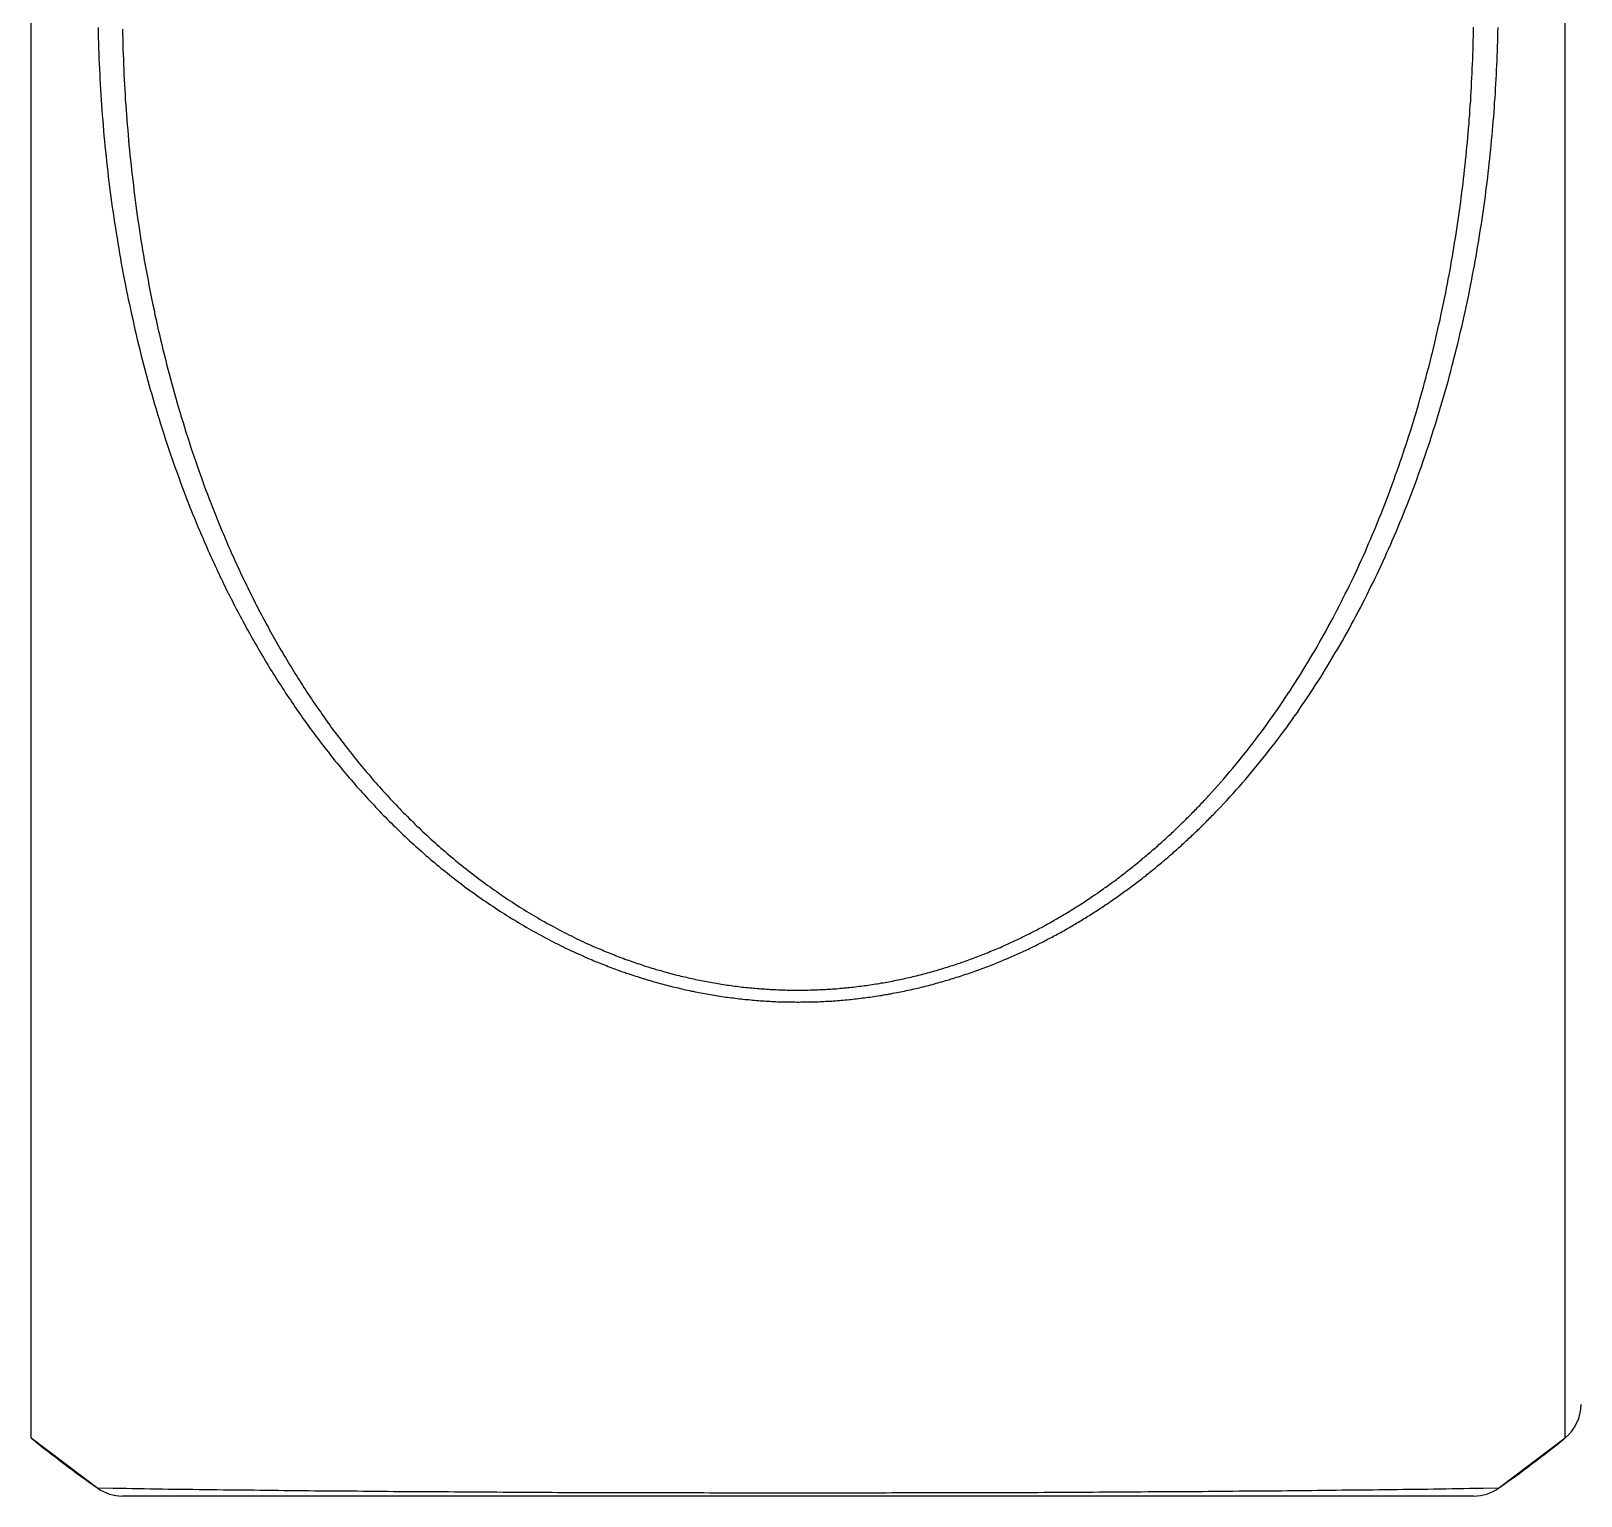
# Model space of a CAD drawing. Header units: millimetres. Extents: x 0 to 3800, y -67 to 2530.
# Drawn here: x 3326.2 to 3337.38, y 945.58 to 956.15 of the extents above; entities that cross this region are included whole.
import ezdxf

# ---------------------------------------------------------------- set-up
doc = ezdxf.new("R2010")
doc.units = ezdxf.units.MM
doc.layers.add('내부선 및 부속', color=4, linetype='Continuous')

msp = doc.modelspace()

# ---------------------------------------------------------------- linework, layer by layer
at = {"layer": '내부선 및 부속', "linetype": 'Continuous'}
for p, q in [((3326.202, 946.003), (3326.202, 988.28)), ((3337.266, 946.003), (3337.266, 988.28)), ((3326.202, 946.003), (3326.683, 945.64)), ((3336.784, 945.64), (3337.266, 946.003)), ((3326.793, 945.638), (3326.683, 945.64)), ((3326.844, 945.637), (3326.793, 945.638)), ((3336.607, 945.584), (3326.86, 945.584)), ((3336.675, 945.638), (3336.623, 945.637)), ((3336.784, 945.64), (3336.675, 945.638))]:
    msp.add_line(p, q, dxfattribs=at)
at = {"layer": '내부선 및 부속', "linetype": 'Continuous', "flags": 128}
for points in [[(3326.685, 956.172), (3326.686, 956.135), (3326.687, 956.097), (3326.688, 956.06), (3326.689, 956.023), (3326.69, 955.986), (3326.692, 955.949), (3326.693, 955.912), (3326.695, 955.874), (3326.697, 955.837), (3326.699, 955.8), (3326.701, 955.763), (3326.703, 955.726), (3326.705, 955.689), (3326.708, 955.652), (3326.71, 955.615), (3326.71, 955.615), (3326.713, 955.578), (3326.716, 955.54), (3326.719, 955.503), (3326.722, 955.466), (3326.725, 955.429), (3326.728, 955.392), (3326.732, 955.355), (3326.735, 955.318), (3326.739, 955.281), (3326.743, 955.244), (3326.747, 955.207), (3326.751, 955.17), (3326.755, 955.133), (3326.759, 955.096), (3326.764, 955.059), (3326.769, 955.022), (3326.773, 954.985), (3326.778, 954.949), (3326.783, 954.912), (3326.788, 954.875), (3326.794, 954.838), (3326.799, 954.801), (3326.804, 954.764), (3326.81, 954.727), (3326.816, 954.691), (3326.822, 954.654), (3326.828, 954.617), (3326.834, 954.58), (3326.84, 954.544), (3326.847, 954.507), (3326.853, 954.47), (3326.86, 954.434), (3326.867, 954.397), (3326.874, 954.36), (3326.881, 954.324), (3326.888, 954.287), (3326.896, 954.251), (3326.903, 954.214), (3326.911, 954.178), (3326.919, 954.141), (3326.926, 954.105), (3326.935, 954.069), (3326.943, 954.032), (3326.951, 953.996), (3326.96, 953.96), (3326.968, 953.924), (3326.977, 953.887), (3326.986, 953.851), (3326.995, 953.815), (3327.004, 953.779), (3327.013, 953.743), (3327.023, 953.707), (3327.032, 953.671), (3327.042, 953.635), (3327.052, 953.599), (3327.062, 953.563), (3327.072, 953.528), (3327.082, 953.492), (3327.093, 953.456), (3327.104, 953.421), (3327.114, 953.385), (3327.125, 953.349), (3327.136, 953.314), (3327.147, 953.278), (3327.159, 953.243), (3327.17, 953.208), (3327.182, 953.172), (3327.194, 953.137), (3327.205, 953.102), (3327.218, 953.067), (3327.23, 953.032), (3327.242, 952.997), (3327.255, 952.962), (3327.267, 952.927), (3327.28, 952.892), (3327.293, 952.857), (3327.306, 952.822), (3327.319, 952.788), (3327.333, 952.753), (3327.333, 952.753)], [(3326.862, 956.161), (3326.862, 956.124), (3326.863, 956.088), (3326.864, 956.052), (3326.865, 956.015), (3326.866, 955.979), (3326.868, 955.942), (3326.869, 955.906), (3326.871, 955.87), (3326.872, 955.833), (3326.874, 955.797), (3326.876, 955.761), (3326.878, 955.724), (3326.88, 955.688), (3326.882, 955.652), (3326.885, 955.615), (3326.887, 955.579), (3326.887, 955.579), (3326.89, 955.543), (3326.893, 955.506), (3326.896, 955.47), (3326.899, 955.434), (3326.902, 955.397), (3326.905, 955.361), (3326.908, 955.325), (3326.912, 955.289), (3326.915, 955.252), (3326.919, 955.216), (3326.923, 955.18), (3326.927, 955.144), (3326.931, 955.107), (3326.935, 955.071), (3326.94, 955.035), (3326.944, 954.999), (3326.949, 954.963), (3326.953, 954.927), (3326.958, 954.89), (3326.963, 954.854), (3326.968, 954.818), (3326.973, 954.782), (3326.979, 954.746), (3326.984, 954.71), (3326.99, 954.674), (3326.995, 954.638), (3327.001, 954.602), (3327.007, 954.566), (3327.013, 954.53), (3327.019, 954.494), (3327.026, 954.458), (3327.032, 954.422), (3327.039, 954.386), (3327.046, 954.35), (3327.052, 954.315), (3327.059, 954.279), (3327.066, 954.243), (3327.074, 954.207), (3327.081, 954.172), (3327.089, 954.136), (3327.096, 954.1), (3327.104, 954.065), (3327.112, 954.029), (3327.12, 953.993), (3327.128, 953.958), (3327.136, 953.922), (3327.145, 953.887), (3327.153, 953.851), (3327.162, 953.816), (3327.171, 953.781), (3327.18, 953.745), (3327.189, 953.71), (3327.198, 953.675), (3327.207, 953.64), (3327.217, 953.604), (3327.226, 953.569), (3327.236, 953.534), (3327.246, 953.499), (3327.256, 953.464), (3327.266, 953.429), (3327.277, 953.394), (3327.287, 953.359), (3327.298, 953.324), (3327.309, 953.29), (3327.319, 953.255), (3327.331, 953.22), (3327.342, 953.186), (3327.353, 953.151), (3327.364, 953.116), (3327.376, 953.082), (3327.388, 953.048), (3327.4, 953.013), (3327.412, 952.979), (3327.424, 952.945), (3327.436, 952.91), (3327.449, 952.876), (3327.461, 952.842), (3327.474, 952.808), (3327.487, 952.774), (3327.487, 952.774)], [(3334.694, 950.632), (3334.716, 950.657), (3334.738, 950.682), (3334.761, 950.706), (3334.783, 950.731), (3334.804, 950.756), (3334.826, 950.782), (3334.848, 950.807), (3334.869, 950.832), (3334.89, 950.858), (3334.911, 950.884), (3334.932, 950.91), (3334.953, 950.936), (3334.974, 950.962), (3334.994, 950.988), (3335.015, 951.014), (3335.035, 951.041), (3335.055, 951.067), (3335.075, 951.094), (3335.095, 951.121), (3335.114, 951.148), (3335.134, 951.175), (3335.153, 951.202), (3335.172, 951.229), (3335.191, 951.256), (3335.21, 951.284), (3335.229, 951.312), (3335.247, 951.339), (3335.266, 951.367), (3335.284, 951.395), (3335.302, 951.423), (3335.32, 951.451), (3335.338, 951.479), (3335.356, 951.507), (3335.373, 951.536), (3335.391, 951.564), (3335.408, 951.592), (3335.425, 951.621), (3335.442, 951.65), (3335.459, 951.678), (3335.476, 951.707), (3335.492, 951.736), (3335.509, 951.765), (3335.525, 951.794), (3335.541, 951.823), (3335.557, 951.853), (3335.573, 951.882), (3335.589, 951.911), (3335.604, 951.941), (3335.62, 951.97), (3335.635, 952), (3335.65, 952.029), (3335.665, 952.059), (3335.68, 952.089), (3335.695, 952.119), (3335.71, 952.148), (3335.724, 952.178), (3335.738, 952.208), (3335.753, 952.239), (3335.767, 952.269), (3335.781, 952.299), (3335.794, 952.329), (3335.808, 952.359), (3335.822, 952.39), (3335.835, 952.42), (3335.848, 952.451), (3335.861, 952.481), (3335.874, 952.512), (3335.887, 952.543), (3335.9, 952.573), (3335.913, 952.604), (3335.925, 952.635), (3335.938, 952.666), (3335.95, 952.697), (3335.962, 952.728), (3335.974, 952.759), (3335.986, 952.79), (3335.998, 952.821), (3336.009, 952.852), (3336.021, 952.883), (3336.032, 952.915), (3336.043, 952.946), (3336.054, 952.977), (3336.065, 953.009), (3336.076, 953.04), (3336.087, 953.072), (3336.098, 953.103), (3336.108, 953.135), (3336.119, 953.166), (3336.129, 953.198), (3336.139, 953.229), (3336.149, 953.261), (3336.159, 953.293), (3336.169, 953.325), (3336.179, 953.357), (3336.188, 953.388), (3336.198, 953.42), (3336.207, 953.452), (3336.216, 953.484), (3336.225, 953.516), (3336.234, 953.548), (3336.234, 953.548), (3336.243, 953.58), (3336.252, 953.612), (3336.26, 953.644), (3336.269, 953.677), (3336.277, 953.709), (3336.286, 953.741), (3336.294, 953.773), (3336.302, 953.805), (3336.31, 953.838), (3336.318, 953.87), (3336.326, 953.902), (3336.333, 953.935), (3336.341, 953.967), (3336.348, 954), (3336.355, 954.032), (3336.363, 954.064), (3336.37, 954.097), (3336.377, 954.129), (3336.384, 954.162), (3336.39, 954.195), (3336.397, 954.227), (3336.404, 954.26), (3336.41, 954.292), (3336.416, 954.325), (3336.422, 954.358), (3336.429, 954.39), (3336.435, 954.423), (3336.44, 954.456), (3336.446, 954.489), (3336.452, 954.521), (3336.458, 954.554), (3336.463, 954.587), (3336.468, 954.62), (3336.474, 954.653), (3336.479, 954.685), (3336.484, 954.718), (3336.489, 954.751), (3336.494, 954.784), (3336.498, 954.817), (3336.503, 954.85), (3336.508, 954.883), (3336.512, 954.916), (3336.516, 954.949), (3336.521, 954.982), (3336.525, 955.015), (3336.529, 955.048), (3336.533, 955.081), (3336.536, 955.114), (3336.54, 955.147), (3336.544, 955.18), (3336.547, 955.213), (3336.551, 955.246), (3336.554, 955.279), (3336.557, 955.312), (3336.56, 955.345), (3336.563, 955.378), (3336.566, 955.412), (3336.569, 955.445), (3336.572, 955.478), (3336.574, 955.511), (3336.577, 955.544), (3336.579, 955.577), (3336.581, 955.61), (3336.584, 955.644), (3336.586, 955.677), (3336.588, 955.71), (3336.59, 955.743), (3336.591, 955.776), (3336.593, 955.81), (3336.595, 955.843), (3336.596, 955.876), (3336.598, 955.909), (3336.599, 955.943), (3336.6, 955.976), (3336.601, 956.009), (3336.602, 956.042), (3336.603, 956.076), (3336.604, 956.109), (3336.605, 956.142), (3336.605, 956.175)], [(3334.779, 950.55), (3334.802, 950.575), (3334.825, 950.6), (3334.848, 950.625), (3334.871, 950.65), (3334.893, 950.675), (3334.916, 950.7), (3334.938, 950.726), (3334.96, 950.751), (3334.982, 950.777), (3335.004, 950.803), (3335.026, 950.829), (3335.047, 950.855), (3335.069, 950.882), (3335.09, 950.908), (3335.111, 950.935), (3335.132, 950.961), (3335.153, 950.988), (3335.174, 951.015), (3335.194, 951.042), (3335.215, 951.069), (3335.235, 951.096), (3335.255, 951.124), (3335.275, 951.151), (3335.295, 951.179), (3335.314, 951.206), (3335.334, 951.234), (3335.353, 951.262), (3335.372, 951.29), (3335.391, 951.318), (3335.41, 951.346), (3335.429, 951.375), (3335.448, 951.403), (3335.466, 951.432), (3335.484, 951.46), (3335.503, 951.489), (3335.521, 951.518), (3335.538, 951.547), (3335.556, 951.576), (3335.574, 951.605), (3335.591, 951.634), (3335.608, 951.663), (3335.626, 951.692), (3335.643, 951.722), (3335.659, 951.751), (3335.676, 951.781), (3335.693, 951.81), (3335.709, 951.84), (3335.725, 951.87), (3335.741, 951.899), (3335.757, 951.929), (3335.773, 951.959), (3335.789, 951.989), (3335.805, 952.019), (3335.82, 952.05), (3335.835, 952.08), (3335.85, 952.11), (3335.865, 952.141), (3335.88, 952.171), (3335.895, 952.201), (3335.91, 952.232), (3335.924, 952.263), (3335.938, 952.293), (3335.953, 952.324), (3335.967, 952.355), (3335.98, 952.386), (3335.994, 952.417), (3336.008, 952.448), (3336.021, 952.479), (3336.035, 952.51), (3336.048, 952.541), (3336.061, 952.573), (3336.074, 952.604), (3336.087, 952.635), (3336.1, 952.667), (3336.112, 952.698), (3336.125, 952.73), (3336.137, 952.761), (3336.149, 952.793), (3336.161, 952.824), (3336.173, 952.856), (3336.185, 952.888), (3336.197, 952.92), (3336.208, 952.951), (3336.22, 952.983), (3336.231, 953.015), (3336.242, 953.047), (3336.253, 953.079), (3336.264, 953.111), (3336.275, 953.143), (3336.286, 953.176), (3336.296, 953.208), (3336.307, 953.24), (3336.317, 953.272), (3336.327, 953.305), (3336.338, 953.337), (3336.348, 953.369), (3336.357, 953.402), (3336.367, 953.434), (3336.377, 953.467), (3336.386, 953.499), (3336.386, 953.499), (3336.396, 953.532), (3336.405, 953.564), (3336.414, 953.597), (3336.423, 953.63), (3336.432, 953.662), (3336.441, 953.695), (3336.449, 953.728), (3336.458, 953.761), (3336.466, 953.793), (3336.475, 953.826), (3336.483, 953.859), (3336.491, 953.892), (3336.499, 953.925), (3336.507, 953.958), (3336.514, 953.991), (3336.522, 954.024), (3336.529, 954.057), (3336.537, 954.09), (3336.544, 954.123), (3336.551, 954.156), (3336.558, 954.189), (3336.565, 954.222), (3336.572, 954.256), (3336.579, 954.289), (3336.585, 954.322), (3336.592, 954.355), (3336.598, 954.389), (3336.604, 954.422), (3336.611, 954.455), (3336.617, 954.488), (3336.623, 954.522), (3336.628, 954.555), (3336.634, 954.589), (3336.64, 954.622), (3336.645, 954.655), (3336.651, 954.689), (3336.656, 954.722), (3336.661, 954.756), (3336.666, 954.789), (3336.671, 954.823), (3336.676, 954.856), (3336.681, 954.89), (3336.685, 954.923), (3336.69, 954.957), (3336.694, 954.991), (3336.698, 955.024), (3336.703, 955.058), (3336.707, 955.091), (3336.711, 955.125), (3336.714, 955.159), (3336.718, 955.192), (3336.722, 955.226), (3336.725, 955.26), (3336.729, 955.293), (3336.732, 955.327), (3336.735, 955.361), (3336.739, 955.394), (3336.742, 955.428), (3336.745, 955.462), (3336.747, 955.496), (3336.75, 955.529), (3336.753, 955.563), (3336.755, 955.597), (3336.757, 955.631), (3336.76, 955.665), (3336.762, 955.698), (3336.764, 955.732), (3336.766, 955.766), (3336.768, 955.8), (3336.77, 955.834), (3336.771, 955.868), (3336.773, 955.901), (3336.774, 955.935), (3336.776, 955.969), (3336.777, 956.003), (3336.778, 956.037), (3336.779, 956.071), (3336.78, 956.105), (3336.781, 956.138), (3336.782, 956.172)], [(3327.333, 952.753), (3327.34, 952.734), (3327.348, 952.715), (3327.355, 952.697), (3327.362, 952.678), (3327.37, 952.659), (3327.378, 952.641), (3327.385, 952.622), (3327.393, 952.603), (3327.401, 952.585), (3327.408, 952.566), (3327.416, 952.548), (3327.424, 952.529), (3327.432, 952.511), (3327.44, 952.492), (3327.448, 952.474), (3327.456, 952.455), (3327.464, 952.437), (3327.472, 952.418), (3327.48, 952.4), (3327.488, 952.381), (3327.497, 952.363), (3327.505, 952.345), (3327.513, 952.326), (3327.522, 952.308), (3327.53, 952.29), (3327.539, 952.271), (3327.547, 952.253), (3327.556, 952.235), (3327.564, 952.217), (3327.573, 952.199), (3327.582, 952.18), (3327.591, 952.162), (3327.6, 952.144), (3327.608, 952.126), (3327.617, 952.108), (3327.626, 952.09), (3327.635, 952.072), (3327.645, 952.054), (3327.654, 952.036), (3327.663, 952.018), (3327.672, 952), (3327.681, 951.982), (3327.691, 951.965), (3327.7, 951.947), (3327.71, 951.929), (3327.719, 951.911), (3327.729, 951.893), (3327.738, 951.876), (3327.748, 951.858), (3327.757, 951.84), (3327.767, 951.823), (3327.777, 951.805), (3327.787, 951.787), (3327.797, 951.77), (3327.807, 951.752), (3327.817, 951.735), (3327.827, 951.717), (3327.837, 951.7), (3327.847, 951.682), (3327.857, 951.665), (3327.867, 951.648), (3327.878, 951.63), (3327.888, 951.613), (3327.898, 951.596), (3327.909, 951.578), (3327.919, 951.561), (3327.93, 951.544), (3327.94, 951.527), (3327.951, 951.51), (3327.962, 951.493), (3327.972, 951.476), (3327.983, 951.459), (3327.994, 951.442), (3328.005, 951.425), (3328.016, 951.408), (3328.027, 951.391), (3328.038, 951.374), (3328.049, 951.357), (3328.06, 951.34), (3328.072, 951.324), (3328.083, 951.307), (3328.094, 951.29), (3328.105, 951.274), (3328.117, 951.257), (3328.128, 951.24), (3328.14, 951.224), (3328.152, 951.207), (3328.163, 951.191), (3328.175, 951.175), (3328.187, 951.158), (3328.198, 951.142), (3328.21, 951.126), (3328.222, 951.109), (3328.234, 951.093), (3328.246, 951.077), (3328.258, 951.061), (3328.27, 951.045), (3328.282, 951.029), (3328.295, 951.013), (3328.307, 950.997), (3328.307, 950.997), (3328.319, 950.981), (3328.332, 950.965), (3328.344, 950.949), (3328.357, 950.933), (3328.369, 950.917), (3328.382, 950.901), (3328.394, 950.886), (3328.407, 950.87), (3328.42, 950.855), (3328.433, 950.839), (3328.445, 950.823), (3328.458, 950.808), (3328.471, 950.793), (3328.484, 950.777), (3328.497, 950.762), (3328.511, 950.747), (3328.524, 950.731), (3328.537, 950.716), (3328.55, 950.701), (3328.564, 950.686), (3328.577, 950.671), (3328.591, 950.656), (3328.604, 950.641), (3328.618, 950.626), (3328.631, 950.611), (3328.645, 950.596), (3328.659, 950.581), (3328.673, 950.567), (3328.686, 950.552), (3328.7, 950.537), (3328.714, 950.523), (3328.728, 950.508), (3328.742, 950.494), (3328.756, 950.48), (3328.771, 950.465), (3328.785, 950.451), (3328.799, 950.437), (3328.813, 950.422), (3328.828, 950.408), (3328.842, 950.394), (3328.857, 950.38), (3328.871, 950.366), (3328.886, 950.352), (3328.901, 950.339), (3328.915, 950.325), (3328.93, 950.311), (3328.945, 950.297), (3328.96, 950.284), (3328.975, 950.27), (3328.99, 950.257), (3329.005, 950.243), (3329.02, 950.23), (3329.035, 950.217), (3329.05, 950.203), (3329.065, 950.19), (3329.081, 950.177), (3329.096, 950.164), (3329.112, 950.151), (3329.127, 950.138), (3329.143, 950.125), (3329.158, 950.112), (3329.174, 950.099), (3329.19, 950.087), (3329.205, 950.074), (3329.221, 950.062), (3329.237, 950.049), (3329.253, 950.037), (3329.269, 950.024), (3329.285, 950.012), (3329.301, 950), (3329.317, 949.988), (3329.333, 949.975), (3329.35, 949.963), (3329.366, 949.951), (3329.382, 949.94), (3329.399, 949.928), (3329.415, 949.916), (3329.432, 949.904), (3329.448, 949.893), (3329.465, 949.881), (3329.481, 949.87), (3329.498, 949.858), (3329.515, 949.847), (3329.532, 949.836), (3329.548, 949.825), (3329.565, 949.813), (3329.582, 949.802), (3329.599, 949.792), (3329.616, 949.781), (3329.633, 949.77), (3329.651, 949.759), (3329.668, 949.749), (3329.685, 949.738), (3329.702, 949.728), (3329.72, 949.717), (3329.737, 949.707), (3329.754, 949.697), (3329.772, 949.686), (3329.789, 949.676), (3329.807, 949.666), (3329.807, 949.666), (3329.824, 949.656), (3329.842, 949.647), (3329.86, 949.637), (3329.878, 949.627), (3329.895, 949.618), (3329.913, 949.608), (3329.931, 949.599), (3329.949, 949.589), (3329.967, 949.58), (3329.985, 949.571), (3330.003, 949.562), (3330.021, 949.553), (3330.039, 949.544), (3330.057, 949.535), (3330.075, 949.527), (3330.093, 949.518), (3330.112, 949.51), (3330.13, 949.501), (3330.148, 949.493), (3330.167, 949.485), (3330.185, 949.476), (3330.204, 949.468), (3330.222, 949.46), (3330.222, 949.46)], [(3327.487, 952.774), (3327.494, 952.756), (3327.501, 952.738), (3327.508, 952.719), (3327.515, 952.701), (3327.522, 952.683), (3327.53, 952.665), (3327.537, 952.647), (3327.544, 952.628), (3327.552, 952.61), (3327.559, 952.592), (3327.566, 952.574), (3327.574, 952.556), (3327.581, 952.538), (3327.589, 952.52), (3327.597, 952.502), (3327.604, 952.484), (3327.612, 952.466), (3327.62, 952.448), (3327.627, 952.43), (3327.635, 952.412), (3327.643, 952.394), (3327.651, 952.376), (3327.659, 952.359), (3327.667, 952.341), (3327.675, 952.323), (3327.683, 952.305), (3327.691, 952.287), (3327.7, 952.27), (3327.708, 952.252), (3327.716, 952.234), (3327.725, 952.217), (3327.733, 952.199), (3327.741, 952.181), (3327.75, 952.164), (3327.758, 952.146), (3327.767, 952.128), (3327.776, 952.111), (3327.784, 952.093), (3327.793, 952.076), (3327.802, 952.058), (3327.811, 952.041), (3327.819, 952.023), (3327.828, 952.006), (3327.837, 951.989), (3327.846, 951.971), (3327.855, 951.954), (3327.864, 951.937), (3327.874, 951.919), (3327.883, 951.902), (3327.892, 951.885), (3327.901, 951.868), (3327.911, 951.85), (3327.92, 951.833), (3327.929, 951.816), (3327.939, 951.799), (3327.948, 951.782), (3327.958, 951.765), (3327.968, 951.748), (3327.977, 951.731), (3327.987, 951.714), (3327.997, 951.697), (3328.007, 951.68), (3328.017, 951.663), (3328.026, 951.646), (3328.036, 951.629), (3328.046, 951.612), (3328.056, 951.596), (3328.067, 951.579), (3328.077, 951.562), (3328.087, 951.546), (3328.097, 951.529), (3328.108, 951.512), (3328.118, 951.496), (3328.128, 951.479), (3328.139, 951.463), (3328.149, 951.446), (3328.16, 951.43), (3328.17, 951.413), (3328.181, 951.397), (3328.192, 951.38), (3328.203, 951.364), (3328.213, 951.348), (3328.224, 951.331), (3328.235, 951.315), (3328.246, 951.299), (3328.257, 951.283), (3328.268, 951.267), (3328.279, 951.251), (3328.291, 951.235), (3328.302, 951.219), (3328.313, 951.203), (3328.324, 951.187), (3328.336, 951.171), (3328.347, 951.155), (3328.359, 951.139), (3328.37, 951.123), (3328.382, 951.107), (3328.393, 951.092), (3328.405, 951.076), (3328.417, 951.06), (3328.417, 951.06), (3328.429, 951.045), (3328.44, 951.029), (3328.452, 951.014), (3328.464, 950.998), (3328.476, 950.983), (3328.488, 950.967), (3328.5, 950.952), (3328.513, 950.937), (3328.525, 950.921), (3328.537, 950.906), (3328.549, 950.891), (3328.562, 950.876), (3328.574, 950.861), (3328.587, 950.845), (3328.599, 950.83), (3328.612, 950.815), (3328.624, 950.8), (3328.637, 950.786), (3328.65, 950.771), (3328.663, 950.756), (3328.675, 950.741), (3328.688, 950.726), (3328.701, 950.712), (3328.714, 950.697), (3328.727, 950.683), (3328.74, 950.668), (3328.754, 950.654), (3328.767, 950.639), (3328.78, 950.625), (3328.793, 950.61), (3328.807, 950.596), (3328.82, 950.582), (3328.834, 950.568), (3328.847, 950.553), (3328.861, 950.539), (3328.874, 950.525), (3328.888, 950.511), (3328.902, 950.497), (3328.916, 950.484), (3328.929, 950.47), (3328.943, 950.456), (3328.957, 950.442), (3328.971, 950.429), (3328.985, 950.415), (3329, 950.401), (3329.014, 950.388), (3329.028, 950.374), (3329.042, 950.361), (3329.057, 950.348), (3329.071, 950.334), (3329.085, 950.321), (3329.1, 950.308), (3329.114, 950.295), (3329.129, 950.282), (3329.144, 950.269), (3329.158, 950.256), (3329.173, 950.243), (3329.188, 950.23), (3329.203, 950.217), (3329.218, 950.205), (3329.233, 950.192), (3329.248, 950.18), (3329.263, 950.167), (3329.278, 950.155), (3329.293, 950.142), (3329.308, 950.13), (3329.324, 950.118), (3329.339, 950.105), (3329.355, 950.093), (3329.37, 950.081), (3329.386, 950.069), (3329.401, 950.057), (3329.417, 950.045), (3329.432, 950.034), (3329.448, 950.022), (3329.464, 950.01), (3329.48, 949.999), (3329.496, 949.987), (3329.512, 949.976), (3329.527, 949.964), (3329.544, 949.953), (3329.56, 949.942), (3329.576, 949.93), (3329.592, 949.919), (3329.608, 949.908), (3329.624, 949.897), (3329.641, 949.886), (3329.657, 949.876), (3329.674, 949.865), (3329.69, 949.854), (3329.706, 949.844), (3329.723, 949.833), (3329.74, 949.823), (3329.756, 949.812), (3329.773, 949.802), (3329.79, 949.792), (3329.807, 949.782), (3329.823, 949.772), (3329.84, 949.762), (3329.857, 949.752), (3329.857, 949.752), (3329.874, 949.742), (3329.891, 949.732), (3329.908, 949.723), (3329.925, 949.713), (3329.942, 949.704), (3329.96, 949.694), (3329.977, 949.685), (3329.994, 949.676), (3330.011, 949.666), (3330.029, 949.657), (3330.046, 949.648), (3330.064, 949.64), (3330.081, 949.631), (3330.099, 949.622), (3330.116, 949.613), (3330.134, 949.605), (3330.151, 949.596), (3330.169, 949.588), (3330.187, 949.58), (3330.204, 949.571), (3330.222, 949.563), (3330.24, 949.555), (3330.258, 949.547), (3330.258, 949.547)], [(3333.205, 949.546), (3333.216, 949.55), (3333.226, 949.555), (3333.237, 949.56), (3333.248, 949.565), (3333.258, 949.57), (3333.269, 949.574), (3333.279, 949.579), (3333.29, 949.584), (3333.3, 949.589), (3333.311, 949.594), (3333.321, 949.599), (3333.332, 949.604), (3333.343, 949.609), (3333.353, 949.615), (3333.363, 949.62), (3333.374, 949.625), (3333.384, 949.63), (3333.395, 949.635), (3333.405, 949.641), (3333.416, 949.646), (3333.426, 949.651), (3333.436, 949.657), (3333.447, 949.662), (3333.457, 949.667), (3333.467, 949.673), (3333.478, 949.678), (3333.488, 949.684), (3333.498, 949.689), (3333.508, 949.695), (3333.519, 949.7), (3333.529, 949.706), (3333.539, 949.712), (3333.549, 949.717), (3333.56, 949.723), (3333.57, 949.729), (3333.58, 949.735), (3333.59, 949.74), (3333.6, 949.746), (3333.61, 949.752), (3333.62, 949.758), (3333.63, 949.764), (3333.641, 949.77), (3333.651, 949.776), (3333.661, 949.782), (3333.671, 949.788), (3333.681, 949.794), (3333.691, 949.8), (3333.701, 949.806), (3333.71, 949.812), (3333.72, 949.818), (3333.73, 949.825), (3333.74, 949.831), (3333.75, 949.837), (3333.76, 949.843), (3333.77, 949.85), (3333.78, 949.856), (3333.789, 949.862), (3333.799, 949.869), (3333.809, 949.875), (3333.819, 949.882), (3333.829, 949.888), (3333.838, 949.895), (3333.848, 949.901), (3333.858, 949.908), (3333.867, 949.914), (3333.877, 949.921), (3333.887, 949.927), (3333.896, 949.934), (3333.906, 949.941), (3333.915, 949.947), (3333.925, 949.954), (3333.935, 949.961), (3333.944, 949.968), (3333.954, 949.974), (3333.963, 949.981), (3333.973, 949.988), (3333.982, 949.995), (3333.991, 950.002), (3334.001, 950.009), (3334.01, 950.016), (3334.02, 950.023), (3334.029, 950.03), (3334.038, 950.037), (3334.048, 950.044), (3334.057, 950.051), (3334.066, 950.058), (3334.076, 950.065), (3334.085, 950.072), (3334.094, 950.079), (3334.103, 950.086), (3334.112, 950.093), (3334.122, 950.101), (3334.131, 950.108), (3334.14, 950.115), (3334.149, 950.122), (3334.158, 950.13), (3334.167, 950.137), (3334.176, 950.144), (3334.185, 950.152), (3334.194, 950.159), (3334.194, 950.159), (3334.203, 950.167), (3334.212, 950.174), (3334.221, 950.182), (3334.23, 950.189), (3334.239, 950.197), (3334.248, 950.204), (3334.257, 950.212), (3334.266, 950.219), (3334.275, 950.227), (3334.284, 950.235), (3334.293, 950.242), (3334.301, 950.25), (3334.31, 950.258), (3334.319, 950.265), (3334.328, 950.273), (3334.336, 950.281), (3334.345, 950.288), (3334.354, 950.296), (3334.362, 950.304), (3334.371, 950.312), (3334.38, 950.32), (3334.388, 950.328), (3334.397, 950.336), (3334.406, 950.343), (3334.414, 950.351), (3334.423, 950.359), (3334.431, 950.367), (3334.44, 950.375), (3334.448, 950.383), (3334.457, 950.391), (3334.465, 950.399), (3334.473, 950.407), (3334.482, 950.416), (3334.49, 950.424), (3334.499, 950.432), (3334.507, 950.44), (3334.515, 950.448), (3334.524, 950.456), (3334.532, 950.465), (3334.54, 950.473), (3334.548, 950.481), (3334.557, 950.489), (3334.565, 950.498), (3334.573, 950.506), (3334.581, 950.514), (3334.589, 950.522), (3334.598, 950.531), (3334.606, 950.539), (3334.614, 950.548), (3334.622, 950.556), (3334.63, 950.564), (3334.638, 950.573), (3334.646, 950.581), (3334.654, 950.59), (3334.662, 950.598), (3334.67, 950.607), (3334.678, 950.615), (3334.686, 950.624), (3334.694, 950.632), (3334.694, 950.632)], [(3333.243, 949.46), (3333.254, 949.464), (3333.265, 949.469), (3333.275, 949.474), (3333.286, 949.479), (3333.297, 949.483), (3333.308, 949.488), (3333.319, 949.493), (3333.33, 949.498), (3333.341, 949.503), (3333.352, 949.508), (3333.362, 949.513), (3333.373, 949.518), (3333.384, 949.523), (3333.395, 949.528), (3333.405, 949.533), (3333.416, 949.539), (3333.427, 949.544), (3333.438, 949.549), (3333.448, 949.554), (3333.459, 949.56), (3333.47, 949.565), (3333.48, 949.57), (3333.491, 949.576), (3333.502, 949.581), (3333.512, 949.587), (3333.523, 949.592), (3333.533, 949.598), (3333.544, 949.603), (3333.555, 949.609), (3333.565, 949.614), (3333.576, 949.62), (3333.586, 949.626), (3333.597, 949.631), (3333.607, 949.637), (3333.618, 949.643), (3333.628, 949.648), (3333.638, 949.654), (3333.649, 949.66), (3333.659, 949.666), (3333.67, 949.672), (3333.68, 949.678), (3333.69, 949.684), (3333.701, 949.69), (3333.711, 949.696), (3333.721, 949.702), (3333.732, 949.708), (3333.742, 949.714), (3333.752, 949.72), (3333.762, 949.726), (3333.773, 949.732), (3333.783, 949.739), (3333.793, 949.745), (3333.803, 949.751), (3333.813, 949.757), (3333.823, 949.764), (3333.834, 949.77), (3333.844, 949.776), (3333.854, 949.783), (3333.864, 949.789), (3333.874, 949.796), (3333.884, 949.802), (3333.894, 949.809), (3333.904, 949.815), (3333.914, 949.822), (3333.924, 949.828), (3333.934, 949.835), (3333.944, 949.841), (3333.954, 949.848), (3333.964, 949.855), (3333.974, 949.861), (3333.983, 949.868), (3333.993, 949.875), (3334.003, 949.882), (3334.013, 949.889), (3334.023, 949.895), (3334.032, 949.902), (3334.042, 949.909), (3334.052, 949.916), (3334.062, 949.923), (3334.071, 949.93), (3334.081, 949.937), (3334.091, 949.944), (3334.1, 949.951), (3334.11, 949.958), (3334.12, 949.965), (3334.129, 949.972), (3334.139, 949.979), (3334.148, 949.987), (3334.158, 949.994), (3334.167, 950.001), (3334.177, 950.008), (3334.186, 950.015), (3334.196, 950.023), (3334.205, 950.03), (3334.215, 950.037), (3334.224, 950.045), (3334.234, 950.052), (3334.243, 950.059), (3334.252, 950.067), (3334.262, 950.074), (3334.262, 950.074), (3334.271, 950.082), (3334.28, 950.089), (3334.289, 950.097), (3334.299, 950.104), (3334.308, 950.112), (3334.317, 950.119), (3334.326, 950.127), (3334.336, 950.135), (3334.345, 950.142), (3334.354, 950.15), (3334.363, 950.158), (3334.372, 950.165), (3334.381, 950.173), (3334.39, 950.181), (3334.399, 950.188), (3334.408, 950.196), (3334.417, 950.204), (3334.426, 950.212), (3334.435, 950.22), (3334.444, 950.228), (3334.453, 950.236), (3334.462, 950.243), (3334.471, 950.251), (3334.48, 950.259), (3334.489, 950.267), (3334.498, 950.275), (3334.506, 950.283), (3334.515, 950.291), (3334.524, 950.3), (3334.533, 950.308), (3334.542, 950.316), (3334.55, 950.324), (3334.559, 950.332), (3334.568, 950.34), (3334.576, 950.348), (3334.585, 950.357), (3334.594, 950.365), (3334.602, 950.373), (3334.611, 950.381), (3334.619, 950.39), (3334.628, 950.398), (3334.637, 950.406), (3334.645, 950.415), (3334.654, 950.423), (3334.662, 950.431), (3334.671, 950.44), (3334.679, 950.448), (3334.687, 950.456), (3334.696, 950.465), (3334.704, 950.473), (3334.713, 950.482), (3334.721, 950.49), (3334.729, 950.499), (3334.738, 950.507), (3334.746, 950.516), (3334.754, 950.525), (3334.762, 950.533), (3334.771, 950.542), (3334.779, 950.55), (3334.779, 950.55)], [(3330.222, 949.46), (3330.235, 949.455), (3330.248, 949.45), (3330.261, 949.444), (3330.273, 949.439), (3330.286, 949.434), (3330.299, 949.428), (3330.312, 949.423), (3330.325, 949.418), (3330.338, 949.413), (3330.351, 949.408), (3330.364, 949.403), (3330.377, 949.398), (3330.39, 949.393), (3330.403, 949.388), (3330.416, 949.383), (3330.429, 949.378), (3330.442, 949.374), (3330.455, 949.369), (3330.468, 949.364), (3330.482, 949.36), (3330.495, 949.355), (3330.508, 949.351), (3330.521, 949.346), (3330.534, 949.342), (3330.548, 949.337), (3330.561, 949.333), (3330.574, 949.329), (3330.587, 949.325), (3330.601, 949.32), (3330.614, 949.316), (3330.627, 949.312), (3330.641, 949.308), (3330.654, 949.304), (3330.667, 949.3), (3330.681, 949.296), (3330.694, 949.292), (3330.707, 949.289), (3330.721, 949.285), (3330.734, 949.281), (3330.748, 949.277), (3330.761, 949.274), (3330.775, 949.27), (3330.788, 949.267), (3330.802, 949.263), (3330.815, 949.26), (3330.829, 949.256), (3330.842, 949.253), (3330.856, 949.25), (3330.869, 949.247), (3330.883, 949.243), (3330.897, 949.24), (3330.91, 949.237), (3330.924, 949.234), (3330.937, 949.231), (3330.951, 949.228), (3330.965, 949.225), (3330.978, 949.223), (3330.992, 949.22), (3331.006, 949.217), (3331.019, 949.214), (3331.033, 949.212), (3331.047, 949.209), (3331.06, 949.207), (3331.074, 949.204), (3331.088, 949.202), (3331.101, 949.199), (3331.115, 949.197), (3331.129, 949.195), (3331.143, 949.193), (3331.156, 949.19), (3331.17, 949.188), (3331.184, 949.186), (3331.198, 949.184), (3331.212, 949.182), (3331.225, 949.18), (3331.239, 949.178), (3331.253, 949.177), (3331.267, 949.175), (3331.281, 949.173), (3331.295, 949.171), (3331.308, 949.17), (3331.322, 949.168), (3331.336, 949.167), (3331.35, 949.165), (3331.364, 949.164), (3331.378, 949.163), (3331.392, 949.161), (3331.405, 949.16), (3331.419, 949.159), (3331.433, 949.158), (3331.447, 949.157), (3331.461, 949.155), (3331.475, 949.154), (3331.489, 949.154), (3331.503, 949.153), (3331.517, 949.152), (3331.53, 949.151), (3331.544, 949.15), (3331.558, 949.15), (3331.572, 949.149), (3331.572, 949.149), (3331.586, 949.148), (3331.6, 949.148), (3331.614, 949.147), (3331.628, 949.147), (3331.642, 949.147), (3331.656, 949.146), (3331.67, 949.146), (3331.684, 949.146), (3331.697, 949.146), (3331.711, 949.146), (3331.725, 949.145), (3331.739, 949.145), (3331.753, 949.146), (3331.767, 949.146), (3331.781, 949.146), (3331.795, 949.146), (3331.809, 949.146), (3331.823, 949.147), (3331.837, 949.147), (3331.851, 949.147), (3331.865, 949.148), (3331.879, 949.148), (3331.892, 949.149), (3331.906, 949.15), (3331.92, 949.15), (3331.934, 949.151), (3331.948, 949.152), (3331.962, 949.153), (3331.976, 949.153), (3331.99, 949.154), (3332.004, 949.155), (3332.018, 949.156), (3332.031, 949.157), (3332.045, 949.159), (3332.059, 949.16), (3332.073, 949.161), (3332.087, 949.162), (3332.101, 949.164), (3332.115, 949.165), (3332.129, 949.167), (3332.142, 949.168), (3332.156, 949.17), (3332.17, 949.171), (3332.184, 949.173), (3332.198, 949.175), (3332.212, 949.176), (3332.225, 949.178), (3332.239, 949.18), (3332.253, 949.182), (3332.267, 949.184), (3332.281, 949.186), (3332.294, 949.188), (3332.308, 949.19), (3332.322, 949.192), (3332.336, 949.194), (3332.349, 949.197), (3332.363, 949.199), (3332.377, 949.201), (3332.391, 949.204), (3332.404, 949.206), (3332.418, 949.209), (3332.432, 949.211), (3332.445, 949.214), (3332.459, 949.217), (3332.473, 949.219), (3332.486, 949.222), (3332.5, 949.225), (3332.514, 949.228), (3332.527, 949.231), (3332.541, 949.234), (3332.555, 949.237), (3332.568, 949.24), (3332.582, 949.243), (3332.595, 949.246), (3332.609, 949.249), (3332.622, 949.253), (3332.636, 949.256), (3332.649, 949.259), (3332.663, 949.263), (3332.676, 949.266), (3332.69, 949.27), (3332.703, 949.273), (3332.717, 949.277), (3332.73, 949.281), (3332.744, 949.284), (3332.757, 949.288), (3332.771, 949.292), (3332.784, 949.296), (3332.797, 949.3), (3332.811, 949.303), (3332.824, 949.307), (3332.837, 949.312), (3332.851, 949.316), (3332.864, 949.32), (3332.877, 949.324), (3332.891, 949.328), (3332.904, 949.332), (3332.917, 949.337), (3332.93, 949.341), (3332.944, 949.346), (3332.944, 949.346), (3332.957, 949.35), (3332.97, 949.354), (3332.983, 949.359), (3332.996, 949.364), (3333.009, 949.368), (3333.023, 949.373), (3333.036, 949.378), (3333.049, 949.382), (3333.062, 949.387), (3333.075, 949.392), (3333.088, 949.397), (3333.101, 949.402), (3333.114, 949.407), (3333.127, 949.412), (3333.14, 949.417), (3333.153, 949.422), (3333.166, 949.428), (3333.178, 949.433), (3333.191, 949.438), (3333.204, 949.443), (3333.217, 949.449), (3333.23, 949.454), (3333.243, 949.46), (3333.243, 949.46)], [(3330.258, 949.547), (3330.27, 949.542), (3330.283, 949.537), (3330.295, 949.531), (3330.308, 949.526), (3330.32, 949.521), (3330.333, 949.515), (3330.346, 949.51), (3330.358, 949.505), (3330.371, 949.5), (3330.383, 949.495), (3330.396, 949.49), (3330.409, 949.485), (3330.421, 949.48), (3330.434, 949.475), (3330.447, 949.47), (3330.459, 949.465), (3330.472, 949.461), (3330.485, 949.456), (3330.498, 949.451), (3330.511, 949.447), (3330.523, 949.442), (3330.536, 949.438), (3330.549, 949.433), (3330.562, 949.429), (3330.575, 949.424), (3330.588, 949.42), (3330.601, 949.416), (3330.614, 949.411), (3330.627, 949.407), (3330.639, 949.403), (3330.652, 949.399), (3330.665, 949.395), (3330.678, 949.391), (3330.691, 949.387), (3330.705, 949.383), (3330.718, 949.379), (3330.731, 949.375), (3330.744, 949.372), (3330.757, 949.368), (3330.77, 949.364), (3330.783, 949.36), (3330.796, 949.357), (3330.809, 949.353), (3330.823, 949.35), (3330.836, 949.346), (3330.849, 949.343), (3330.862, 949.34), (3330.875, 949.336), (3330.889, 949.333), (3330.902, 949.33), (3330.915, 949.327), (3330.928, 949.324), (3330.942, 949.321), (3330.955, 949.318), (3330.968, 949.315), (3330.981, 949.312), (3330.995, 949.309), (3331.008, 949.306), (3331.021, 949.303), (3331.035, 949.301), (3331.048, 949.298), (3331.062, 949.296), (3331.075, 949.293), (3331.088, 949.291), (3331.102, 949.288), (3331.115, 949.286), (3331.128, 949.283), (3331.142, 949.281), (3331.155, 949.279), (3331.169, 949.277), (3331.182, 949.275), (3331.196, 949.272), (3331.209, 949.27), (3331.223, 949.268), (3331.236, 949.267), (3331.25, 949.265), (3331.263, 949.263), (3331.277, 949.261), (3331.29, 949.259), (3331.304, 949.258), (3331.317, 949.256), (3331.331, 949.254), (3331.344, 949.253), (3331.358, 949.251), (3331.371, 949.25), (3331.385, 949.249), (3331.398, 949.247), (3331.412, 949.246), (3331.425, 949.245), (3331.439, 949.244), (3331.453, 949.243), (3331.466, 949.242), (3331.48, 949.241), (3331.493, 949.24), (3331.507, 949.239), (3331.52, 949.238), (3331.534, 949.237), (3331.548, 949.236), (3331.561, 949.236), (3331.575, 949.235), (3331.575, 949.235), (3331.588, 949.234), (3331.602, 949.234), (3331.616, 949.233), (3331.629, 949.233), (3331.643, 949.233), (3331.656, 949.232), (3331.67, 949.232), (3331.684, 949.232), (3331.697, 949.232), (3331.711, 949.232), (3331.724, 949.231), (3331.738, 949.231), (3331.752, 949.231), (3331.765, 949.232), (3331.779, 949.232), (3331.793, 949.232), (3331.806, 949.232), (3331.82, 949.233), (3331.833, 949.233), (3331.847, 949.233), (3331.861, 949.234), (3331.874, 949.234), (3331.888, 949.235), (3331.901, 949.235), (3331.915, 949.236), (3331.929, 949.237), (3331.942, 949.238), (3331.956, 949.238), (3331.969, 949.239), (3331.983, 949.24), (3331.996, 949.241), (3332.01, 949.242), (3332.024, 949.243), (3332.037, 949.245), (3332.051, 949.246), (3332.064, 949.247), (3332.078, 949.248), (3332.091, 949.25), (3332.105, 949.251), (3332.118, 949.252), (3332.132, 949.254), (3332.145, 949.256), (3332.159, 949.257), (3332.173, 949.259), (3332.186, 949.261), (3332.2, 949.262), (3332.213, 949.264), (3332.227, 949.266), (3332.24, 949.268), (3332.253, 949.27), (3332.267, 949.272), (3332.28, 949.274), (3332.294, 949.276), (3332.307, 949.278), (3332.321, 949.28), (3332.334, 949.283), (3332.348, 949.285), (3332.361, 949.287), (3332.374, 949.29), (3332.388, 949.292), (3332.401, 949.295), (3332.415, 949.297), (3332.428, 949.3), (3332.441, 949.303), (3332.455, 949.305), (3332.468, 949.308), (3332.481, 949.311), (3332.495, 949.314), (3332.508, 949.317), (3332.521, 949.32), (3332.534, 949.323), (3332.548, 949.326), (3332.561, 949.329), (3332.574, 949.332), (3332.587, 949.335), (3332.601, 949.339), (3332.614, 949.342), (3332.627, 949.345), (3332.64, 949.349), (3332.653, 949.352), (3332.666, 949.356), (3332.68, 949.359), (3332.693, 949.363), (3332.706, 949.367), (3332.719, 949.37), (3332.732, 949.374), (3332.745, 949.378), (3332.758, 949.382), (3332.771, 949.386), (3332.784, 949.39), (3332.797, 949.394), (3332.81, 949.398), (3332.823, 949.402), (3332.836, 949.406), (3332.849, 949.41), (3332.862, 949.414), (3332.875, 949.419), (3332.888, 949.423), (3332.901, 949.427), (3332.914, 949.432), (3332.914, 949.432), (3332.927, 949.436), (3332.939, 949.441), (3332.952, 949.445), (3332.965, 949.45), (3332.978, 949.455), (3332.991, 949.459), (3333.003, 949.464), (3333.016, 949.469), (3333.029, 949.474), (3333.042, 949.478), (3333.054, 949.483), (3333.067, 949.488), (3333.08, 949.493), (3333.092, 949.498), (3333.105, 949.503), (3333.117, 949.509), (3333.13, 949.514), (3333.142, 949.519), (3333.155, 949.524), (3333.168, 949.53), (3333.18, 949.535), (3333.193, 949.54), (3333.205, 949.546), (3333.205, 949.546)], [(3336.623, 945.638), (3336.579, 945.637), (3336.535, 945.636), (3336.491, 945.635), (3336.448, 945.635), (3336.404, 945.634), (3336.36, 945.634), (3336.316, 945.633), (3336.272, 945.632), (3336.228, 945.632), (3336.185, 945.631), (3336.141, 945.631), (3336.097, 945.63), (3336.053, 945.629), (3336.009, 945.629), (3335.965, 945.628), (3335.921, 945.628), (3335.878, 945.627), (3335.834, 945.627), (3335.79, 945.626), (3335.746, 945.626), (3335.702, 945.625), (3335.658, 945.625), (3335.614, 945.624), (3335.571, 945.624), (3335.527, 945.623), (3335.483, 945.623), (3335.439, 945.622), (3335.395, 945.622), (3335.351, 945.622), (3335.307, 945.621), (3335.264, 945.621), (3335.22, 945.62), (3335.176, 945.62), (3335.132, 945.619), (3335.088, 945.619), (3335.044, 945.619), (3335.001, 945.618), (3334.957, 945.618), (3334.913, 945.618), (3334.869, 945.617), (3334.825, 945.617), (3334.781, 945.616), (3334.737, 945.616), (3334.694, 945.616), (3334.65, 945.615), (3334.606, 945.615), (3334.562, 945.615), (3334.518, 945.614), (3334.474, 945.614), (3334.43, 945.614), (3334.387, 945.613), (3334.343, 945.613), (3334.299, 945.613), (3334.255, 945.613), (3334.211, 945.612), (3334.167, 945.612), (3334.123, 945.612), (3334.08, 945.612), (3334.036, 945.611), (3333.992, 945.611), (3333.948, 945.611), (3333.904, 945.611), (3333.86, 945.61), (3333.816, 945.61), (3333.773, 945.61), (3333.729, 945.61), (3333.685, 945.609), (3333.641, 945.609), (3333.597, 945.609), (3333.553, 945.609), (3333.509, 945.609), (3333.466, 945.608), (3333.422, 945.608), (3333.378, 945.608), (3333.334, 945.608), (3333.29, 945.608), (3333.246, 945.608), (3333.202, 945.607), (3333.159, 945.607), (3333.115, 945.607), (3333.071, 945.607), (3333.027, 945.607), (3332.983, 945.607), (3332.939, 945.607), (3332.896, 945.607), (3332.852, 945.606), (3332.808, 945.606), (3332.764, 945.606), (3332.72, 945.606), (3332.676, 945.606), (3332.632, 945.606), (3332.589, 945.606), (3332.545, 945.606), (3332.501, 945.606), (3332.457, 945.606), (3332.413, 945.606), (3332.369, 945.605), (3332.325, 945.605), (3332.282, 945.605), (3332.238, 945.605), (3332.238, 945.605), (3332.194, 945.605), (3332.15, 945.605), (3332.106, 945.605), (3332.062, 945.605), (3332.018, 945.605), (3331.975, 945.605), (3331.931, 945.605), (3331.887, 945.605), (3331.843, 945.605), (3331.799, 945.605), (3331.755, 945.605), (3331.711, 945.605), (3331.668, 945.605), (3331.624, 945.605), (3331.58, 945.605), (3331.536, 945.605), (3331.492, 945.605), (3331.448, 945.605), (3331.404, 945.605), (3331.361, 945.605), (3331.317, 945.605), (3331.273, 945.605), (3331.229, 945.605), (3331.185, 945.605), (3331.141, 945.605), (3331.097, 945.605), (3331.054, 945.606), (3331.01, 945.606), (3330.966, 945.606), (3330.922, 945.606), (3330.878, 945.606), (3330.834, 945.606), (3330.79, 945.606), (3330.747, 945.606), (3330.703, 945.606), (3330.659, 945.606), (3330.615, 945.606), (3330.571, 945.607), (3330.527, 945.607), (3330.483, 945.607), (3330.44, 945.607), (3330.396, 945.607), (3330.352, 945.607), (3330.308, 945.607), (3330.264, 945.607), (3330.22, 945.608), (3330.176, 945.608), (3330.133, 945.608), (3330.089, 945.608), (3330.045, 945.608), (3330.001, 945.608), (3329.957, 945.609), (3329.913, 945.609), (3329.87, 945.609), (3329.826, 945.609), (3329.782, 945.609), (3329.738, 945.61), (3329.694, 945.61), (3329.65, 945.61), (3329.606, 945.61), (3329.563, 945.611), (3329.519, 945.611), (3329.475, 945.611), (3329.431, 945.611), (3329.387, 945.612), (3329.343, 945.612), (3329.299, 945.612), (3329.256, 945.612), (3329.212, 945.613), (3329.168, 945.613), (3329.124, 945.613), (3329.08, 945.613), (3329.036, 945.614), (3328.992, 945.614), (3328.949, 945.614), (3328.905, 945.615), (3328.861, 945.615), (3328.817, 945.615), (3328.773, 945.616), (3328.729, 945.616), (3328.685, 945.616), (3328.642, 945.617), (3328.598, 945.617), (3328.554, 945.618), (3328.51, 945.618), (3328.466, 945.618), (3328.422, 945.619), (3328.378, 945.619), (3328.335, 945.619), (3328.291, 945.62), (3328.247, 945.62), (3328.203, 945.621), (3328.159, 945.621), (3328.115, 945.622), (3328.071, 945.622), (3328.028, 945.622), (3327.984, 945.623), (3327.94, 945.623), (3327.896, 945.624), (3327.852, 945.624), (3327.852, 945.624), (3327.808, 945.625), (3327.765, 945.625), (3327.721, 945.626), (3327.677, 945.626), (3327.633, 945.627), (3327.589, 945.627), (3327.545, 945.628), (3327.501, 945.628), (3327.458, 945.629), (3327.414, 945.629), (3327.37, 945.63), (3327.326, 945.631), (3327.282, 945.631), (3327.238, 945.632), (3327.194, 945.632), (3327.151, 945.633), (3327.107, 945.634), (3327.063, 945.634), (3327.019, 945.635), (3326.975, 945.635), (3326.931, 945.636), (3326.888, 945.637), (3326.844, 945.638), (3326.844, 945.638)]]:
    msp.add_lwpolyline(points, dxfattribs=at)
at = {"layer": '내부선 및 부속', "linetype": 'Continuous'}
for centre, radius, start, end in [((3337.072, 946.243), 0.308, 309.0021, 0), ((3331.734, 952.834), 8.79, 230.9979, 234.9306), ((3331.734, 952.834), 8.79, 305.0694, 309.0021), ((3326.86, 945.892), 0.308, 234.9308, 270.0002), ((3336.607, 945.892), 0.308, 269.9998, 305.0692)]:
    msp.add_arc(centre, radius, start, end, dxfattribs=at)

doc.saveas('drawing.dxf')
